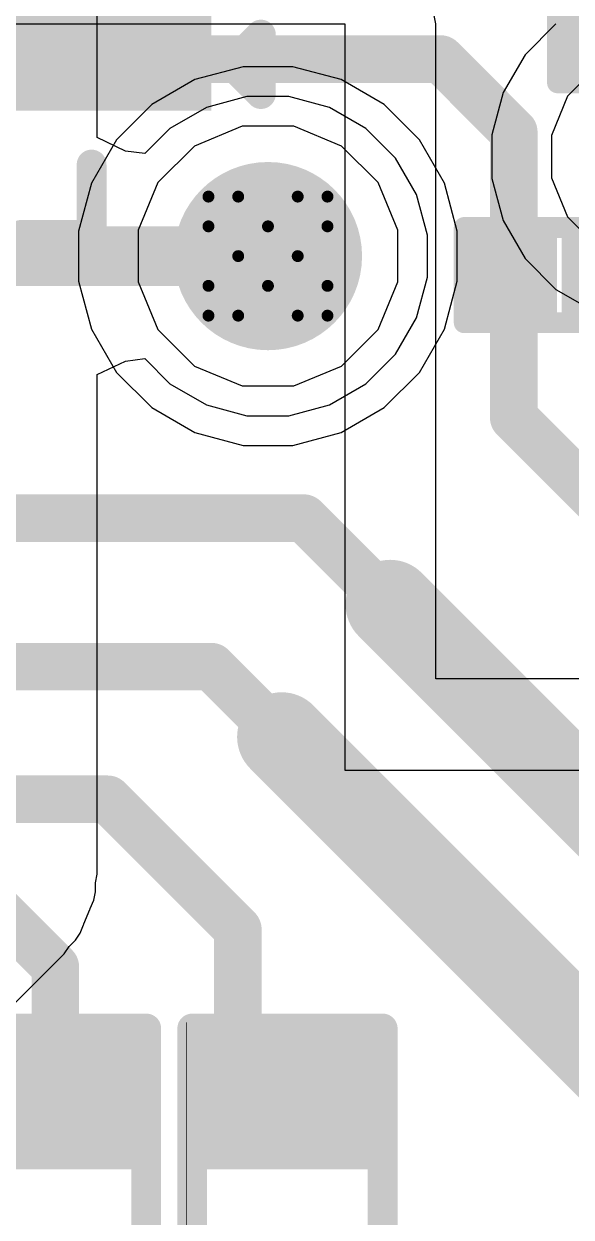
# Model space of a CAD drawing. Header units: inches. Extents: x 0 to 5379, y 0 to 5429.
# Drawn here: x 236.2 to 238.54, y 123.95 to 129.04 of the extents above; entities that cross this region are included whole.
import ezdxf

# ---------------------------------------------------------------- set-up
doc = ezdxf.new("R2010")
doc.units = ezdxf.units.IN
for name, color, linetype in [('Bottom Layer', 5, 'Continuous'), ('Bottom Solder', 6, 'Continuous'), ('Drill Drawing', 1, 'Continuous'), ('GND01', 16, 'Continuous'), ('GND02', 76, 'Continuous'), ('PWR', 156, 'Continuous'), ('SIG 01', 90, 'Continuous'), ('Top Layer', 1, 'Continuous'), ('Top Overlay', 2, 'Continuous'), ('Top Paste', 8, 'Continuous'), ('Top Solder', 216, 'Continuous'), ('Via Holes', 16, 'Continuous')]:
    doc.layers.add(name, color=color, linetype=linetype)

# ---------------------------------------------------------------- blocks, each defined once
blk = doc.blocks.new('64_VFQFPN_9X9_142')
at = {"layer": 'Top Layer'}
blk.add_hatch(color=1, dxfattribs=at).paths.add_polyline_path([(-4.93, 3.9), (-4.07, 3.9), (-4.07, 3.6), (-4.93, 3.6)])
at = {"layer": 'Top Paste'}
blk.add_hatch(color=8, dxfattribs=at).paths.add_polyline_path([(-4.93, 3.9), (-4.07, 3.9), (-4.07, 3.6), (-4.93, 3.6)])
at = {"layer": 'Top Solder'}
blk.add_hatch(color=216, dxfattribs=at).paths.add_polyline_path([(-5, 3.97), (-4, 3.97), (-4, 3.53), (-5, 3.53)])
at = {"layer": 'Top Overlay'}
for points in [[(-4.4888, 4.5, 0.127, 0.127, 0), (-4.4888, 4.2, 0.127, 0.127, 0)], [(-4.1888, 4.5, 0.127, 0.127, 0), (-4.4888, 4.5, 0.127, 0.127, 0)], [(-5.0842, 3.7724, 0.127, 0.127, 0), (-5.2112, 3.8994, 0.127, 0.127, 0)], [(-5.2112, 3.8994, 0.127, 0.127, 0), (-5.2112, 3.6454, 0.127, 0.127, 0)], [(-5.0842, 3.7724, 0.127, 0.127, 0), (-5.2112, 3.6454, 0.127, 0.127, 0)]]:
    blk.add_lwpolyline(points, format="xyseb", dxfattribs=at)
for points in [[(-4.5205, 4.5, 0.0635, 0.0635, 1), (-4.457, 4.5, 0.0635, 0.0635, 1)], [(-4.5205, 4.5, 0.0635, 0.0635, 1), (-4.457, 4.5, 0.0635, 0.0635, 1)], [(-4.2205, 4.5, 0.0635, 0.0635, 1), (-4.157, 4.5, 0.0635, 0.0635, 1)], [(-4.5205, 4.2, 0.0635, 0.0635, 1), (-4.457, 4.2, 0.0635, 0.0635, 1)], [(-5.2429, 3.8994, 0.0635, 0.0635, 1), (-5.1794, 3.8994, 0.0635, 0.0635, 1)], [(-5.2429, 3.8994, 0.0635, 0.0635, 1), (-5.1794, 3.8994, 0.0635, 0.0635, 1)], [(-5.1159, 3.7724, 0.0635, 0.0635, 1), (-5.0524, 3.7724, 0.0635, 0.0635, 1)], [(-5.1159, 3.7724, 0.0635, 0.0635, 1), (-5.0524, 3.7724, 0.0635, 0.0635, 1)], [(-5.2429, 3.6454, 0.0635, 0.0635, 1), (-5.1794, 3.6454, 0.0635, 0.0635, 1)], [(-5.2429, 3.6454, 0.0635, 0.0635, 1), (-5.1794, 3.6454, 0.0635, 0.0635, 1)]]:
    blk.add_lwpolyline(points, format="xyseb", close=True, dxfattribs=at)
blk = doc.blocks.new('R___0402_431')
at = {"layer": 'Top Layer'}
for points in [[(-0.6985, -0.3175), (-0.6985, 0.3175), (-0.2413, 0.3175), (-0.2413, -0.3175)], [(0.2413, -0.3175), (0.2413, 0.3175), (0.6985, 0.3175), (0.6985, -0.3175)]]:
    blk.add_hatch(color=1, dxfattribs=at).paths.add_polyline_path(points)
at = {"layer": 'Top Paste'}
for points in [[(-0.6985, -0.3175), (-0.6985, 0.3175), (-0.2413, 0.3175), (-0.2413, -0.3175)], [(0.2413, -0.3175), (0.2413, 0.3175), (0.6985, 0.3175), (0.6985, -0.3175)]]:
    blk.add_hatch(color=8, dxfattribs=at).paths.add_polyline_path(points)
at = {"layer": 'Top Solder'}
for points in [[(-0.7535, -0.3725), (-0.7535, 0.3725), (-0.1863, 0.3725), (-0.1863, -0.3725)], [(0.1863, -0.3725), (0.1863, 0.3725), (0.7535, 0.3725), (0.7535, -0.3725)]]:
    blk.add_hatch(color=216, dxfattribs=at).paths.add_polyline_path(points)
at = {"layer": 'Top Overlay'}
for points in [[(-0.7874, -0.4064, 0.127, 0.127, 0), (-0.7874, 0.4064, 0.127, 0.127, 0)], [(0.7874, 0.4064, 0.127, 0.127, 0), (-0.7874, 0.4064, 0.127, 0.127, 0)], [(0.7874, -0.4064, 0.127, 0.127, 0), (0.7874, 0.4064, 0.127, 0.127, 0)], [(0.7874, -0.4064, 0.127, 0.127, 0), (-0.7874, -0.4064, 0.127, 0.127, 0)], [(0.8128, -0.4318, 0.00323, 0.00323, 0), (-0.8128, -0.4318, 0.00323, 0.00323, 0)]]:
    blk.add_lwpolyline(points, format="xyseb", dxfattribs=at)
for points in [[(-0.8191, 0.4064, 0.0635, 0.0635, 1), (-0.7556, 0.4064, 0.0635, 0.0635, 1)], [(-0.8191, 0.4064, 0.0635, 0.0635, 1), (-0.7556, 0.4064, 0.0635, 0.0635, 1)], [(0.7556, 0.4064, 0.0635, 0.0635, 1), (0.8191, 0.4064, 0.0635, 0.0635, 1)], [(0.7556, 0.4064, 0.0635, 0.0635, 1), (0.8191, 0.4064, 0.0635, 0.0635, 1)], [(-0.8191, -0.4064, 0.0635, 0.0635, 1), (-0.7556, -0.4064, 0.0635, 0.0635, 1)], [(-0.8191, -0.4064, 0.0635, 0.0635, 1), (-0.7556, -0.4064, 0.0635, 0.0635, 1)], [(0.7556, -0.4064, 0.0635, 0.0635, 1), (0.8191, -0.4064, 0.0635, 0.0635, 1)], [(0.7556, -0.4064, 0.0635, 0.0635, 1), (0.8191, -0.4064, 0.0635, 0.0635, 1)], [(-0.8136, -0.4318, 0.00161, 0.00161, 1), (-0.812, -0.4318, 0.00161, 0.00161, 1)], [(0.812, -0.4318, 0.00161, 0.00161, 1), (0.8136, -0.4318, 0.00161, 0.00161, 1)]]:
    blk.add_lwpolyline(points, format="xyseb", close=True, dxfattribs=at)
blk = doc.blocks.new('R___0402_432')
at = {"layer": 'Top Layer'}
for points in [[(-0.6985, -0.3175), (-0.6985, 0.3175), (-0.2413, 0.3175), (-0.2413, -0.3175)], [(0.2413, -0.3175), (0.2413, 0.3175), (0.6985, 0.3175), (0.6985, -0.3175)]]:
    blk.add_hatch(color=1, dxfattribs=at).paths.add_polyline_path(points)
at = {"layer": 'Top Paste'}
for points in [[(-0.6985, -0.3175), (-0.6985, 0.3175), (-0.2413, 0.3175), (-0.2413, -0.3175)], [(0.2413, -0.3175), (0.2413, 0.3175), (0.6985, 0.3175), (0.6985, -0.3175)]]:
    blk.add_hatch(color=8, dxfattribs=at).paths.add_polyline_path(points)
at = {"layer": 'Top Solder'}
for points in [[(-0.7535, -0.3725), (-0.7535, 0.3725), (-0.1863, 0.3725), (-0.1863, -0.3725)], [(0.1863, -0.3725), (0.1863, 0.3725), (0.7535, 0.3725), (0.7535, -0.3725)]]:
    blk.add_hatch(color=216, dxfattribs=at).paths.add_polyline_path(points)
at = {"layer": 'Top Overlay'}
for points in [[(-0.7874, -0.4064, 0.127, 0.127, 0), (-0.7874, 0.4064, 0.127, 0.127, 0)], [(0.7874, 0.4064, 0.127, 0.127, 0), (-0.7874, 0.4064, 0.127, 0.127, 0)], [(0.7874, -0.4064, 0.127, 0.127, 0), (0.7874, 0.4064, 0.127, 0.127, 0)], [(0.7874, -0.4064, 0.127, 0.127, 0), (-0.7874, -0.4064, 0.127, 0.127, 0)], [(0.8128, -0.4318, 0.00323, 0.00323, 0), (-0.8128, -0.4318, 0.00323, 0.00323, 0)]]:
    blk.add_lwpolyline(points, format="xyseb", dxfattribs=at)
for points in [[(-0.8191, 0.4064, 0.0635, 0.0635, 1), (-0.7556, 0.4064, 0.0635, 0.0635, 1)], [(-0.8191, 0.4064, 0.0635, 0.0635, 1), (-0.7556, 0.4064, 0.0635, 0.0635, 1)], [(0.7556, 0.4064, 0.0635, 0.0635, 1), (0.8191, 0.4064, 0.0635, 0.0635, 1)], [(0.7556, 0.4064, 0.0635, 0.0635, 1), (0.8191, 0.4064, 0.0635, 0.0635, 1)], [(-0.8191, -0.4064, 0.0635, 0.0635, 1), (-0.7556, -0.4064, 0.0635, 0.0635, 1)], [(-0.8191, -0.4064, 0.0635, 0.0635, 1), (-0.7556, -0.4064, 0.0635, 0.0635, 1)], [(0.7556, -0.4064, 0.0635, 0.0635, 1), (0.8191, -0.4064, 0.0635, 0.0635, 1)], [(0.7556, -0.4064, 0.0635, 0.0635, 1), (0.8191, -0.4064, 0.0635, 0.0635, 1)], [(-0.8136, -0.4318, 0.00161, 0.00161, 1), (-0.812, -0.4318, 0.00161, 0.00161, 1)], [(0.812, -0.4318, 0.00161, 0.00161, 1), (0.8136, -0.4318, 0.00161, 0.00161, 1)]]:
    blk.add_lwpolyline(points, format="xyseb", close=True, dxfattribs=at)
blk = doc.blocks.new('DFN_2_0_3_0_6__867')
at = {"layer": 'Top Layer'}
for points in [[(-0.33, -0.13), (-0.33, 0.13), (-0.06, 0.13), (-0.06, -0.13)], [(0.06, -0.13), (0.06, 0.13), (0.33, 0.13), (0.33, -0.13)]]:
    blk.add_hatch(color=1, dxfattribs=at).paths.add_polyline_path(points)
at = {"layer": 'Top Paste'}
for points in [[(-0.33, -0.13), (-0.33, 0.13), (-0.06, 0.13), (-0.06, -0.13)], [(0.06, -0.13), (0.06, 0.13), (0.33, 0.13), (0.33, -0.13)]]:
    blk.add_hatch(color=8, dxfattribs=at).paths.add_polyline_path(points)
at = {"layer": 'Top Solder'}
for points in [[(-0.38, -0.18), (-0.38, 0.18), (-0.01, 0.18), (-0.01, -0.18)], [(0.01, -0.18), (0.01, 0.18), (0.38, 0.18), (0.38, -0.18)]]:
    blk.add_hatch(color=216, dxfattribs=at).paths.add_polyline_path(points)
at = {"layer": 'Top Overlay'}
for points in [[(-0.4064, 0.2032, 0.0889, 0.0889, 0), (-0.4064, -0.2032, 0.0889, 0.0889, 0)], [(-0.4064, 0.2032, 0.0889, 0.0889, 0), (0.4064, 0.2032, 0.0889, 0.0889, 0)], [(0.4064, 0.2032, 0.0889, 0.0889, 0), (0.4064, -0.2032, 0.0889, 0.0889, 0)], [(-0.4064, -0.2032, 0.0889, 0.0889, 0), (0.4064, -0.2032, 0.0889, 0.0889, 0)]]:
    blk.add_lwpolyline(points, format="xyseb", dxfattribs=at)
for points in [[(-0.4286, 0.2032, 0.0445, 0.0445, 1), (-0.3842, 0.2032, 0.0445, 0.0445, 1)], [(-0.4286, 0.2032, 0.0445, 0.0445, 1), (-0.3842, 0.2032, 0.0445, 0.0445, 1)], [(0.3842, 0.2032, 0.0445, 0.0445, 1), (0.4286, 0.2032, 0.0445, 0.0445, 1)], [(0.3842, 0.2032, 0.0445, 0.0445, 1), (0.4286, 0.2032, 0.0445, 0.0445, 1)], [(-0.4286, -0.2032, 0.0445, 0.0445, 1), (-0.3842, -0.2032, 0.0445, 0.0445, 1)], [(-0.4286, -0.2032, 0.0445, 0.0445, 1), (-0.3842, -0.2032, 0.0445, 0.0445, 1)], [(0.3842, -0.2032, 0.0445, 0.0445, 1), (0.4286, -0.2032, 0.0445, 0.0445, 1)], [(0.3842, -0.2032, 0.0445, 0.0445, 1), (0.4286, -0.2032, 0.0445, 0.0445, 1)]]:
    blk.add_lwpolyline(points, format="xyseb", close=True, dxfattribs=at)
blk = doc.blocks.new('DFN_2_0_3_0_6__868')
at = {"layer": 'Top Layer'}
for points in [[(-0.33, -0.13), (-0.33, 0.13), (-0.06, 0.13), (-0.06, -0.13)], [(0.06, -0.13), (0.06, 0.13), (0.33, 0.13), (0.33, -0.13)]]:
    blk.add_hatch(color=1, dxfattribs=at).paths.add_polyline_path(points)
at = {"layer": 'Top Paste'}
for points in [[(-0.33, -0.13), (-0.33, 0.13), (-0.06, 0.13), (-0.06, -0.13)], [(0.06, -0.13), (0.06, 0.13), (0.33, 0.13), (0.33, -0.13)]]:
    blk.add_hatch(color=8, dxfattribs=at).paths.add_polyline_path(points)
at = {"layer": 'Top Solder'}
for points in [[(-0.38, -0.18), (-0.38, 0.18), (-0.01, 0.18), (-0.01, -0.18)], [(0.01, -0.18), (0.01, 0.18), (0.38, 0.18), (0.38, -0.18)]]:
    blk.add_hatch(color=216, dxfattribs=at).paths.add_polyline_path(points)
at = {"layer": 'Top Overlay'}
for points in [[(-0.4064, 0.2032, 0.0889, 0.0889, 0), (-0.4064, -0.2032, 0.0889, 0.0889, 0)], [(0.4064, 0.2032, 0.0889, 0.0889, 0), (-0.4064, 0.2032, 0.0889, 0.0889, 0)], [(0.4064, 0.2032, 0.0889, 0.0889, 0), (0.4064, -0.2032, 0.0889, 0.0889, 0)], [(0.4064, -0.2032, 0.0889, 0.0889, 0), (-0.4064, -0.2032, 0.0889, 0.0889, 0)]]:
    blk.add_lwpolyline(points, format="xyseb", dxfattribs=at)
for points in [[(-0.4286, 0.2032, 0.0445, 0.0445, 1), (-0.3842, 0.2032, 0.0445, 0.0445, 1)], [(-0.4286, 0.2032, 0.0445, 0.0445, 1), (-0.3842, 0.2032, 0.0445, 0.0445, 1)], [(0.3842, 0.2032, 0.0445, 0.0445, 1), (0.4286, 0.2032, 0.0445, 0.0445, 1)], [(0.3842, 0.2032, 0.0445, 0.0445, 1), (0.4286, 0.2032, 0.0445, 0.0445, 1)], [(-0.4286, -0.2032, 0.0445, 0.0445, 1), (-0.3842, -0.2032, 0.0445, 0.0445, 1)], [(-0.4286, -0.2032, 0.0445, 0.0445, 1), (-0.3842, -0.2032, 0.0445, 0.0445, 1)], [(0.3842, -0.2032, 0.0445, 0.0445, 1), (0.4286, -0.2032, 0.0445, 0.0445, 1)], [(0.3842, -0.2032, 0.0445, 0.0445, 1), (0.4286, -0.2032, 0.0445, 0.0445, 1)]]:
    blk.add_lwpolyline(points, format="xyseb", close=True, dxfattribs=at)

msp = doc.modelspace()

# ---------------------------------------------------------------- hatches: boundary and pattern name
at = {"layer": 'Bottom Layer'}
h = msp.add_hatch(color=5, dxfattribs=at)
edge = h.paths.add_edge_path()
edge.add_arc((237.2427, 128.052), 0.3, 0, 360)
at = {"layer": 'Bottom Solder'}
h = msp.add_hatch(color=6, dxfattribs=at)
edge = h.paths.add_edge_path()
edge.add_arc((237.2427, 128.052), 0.4016, 0, 360)
at = {"layer": 'GND01'}
h = msp.add_hatch(color=16, dxfattribs=at)
edge = h.paths.add_edge_path()
edge.add_arc((237.2427, 128.052), 0.3, 0, 360)
at = {"layer": 'GND02'}
h = msp.add_hatch(color=76, dxfattribs=at)
edge = h.paths.add_edge_path()
edge.add_arc((237.2427, 128.052), 0.3, 0, 360)
at = {"layer": 'PWR'}
h = msp.add_hatch(color=156, dxfattribs=at)
edge = h.paths.add_edge_path()
edge.add_arc((237.2427, 128.052), 0.3, 0, 360)
at = {"layer": 'SIG 01'}
h = msp.add_hatch(color=90, dxfattribs=at)
edge = h.paths.add_edge_path()
edge.add_arc((237.2427, 128.052), 0.3, 0, 360)
at = {"layer": 'Top Layer'}
h = msp.add_hatch(color=1, dxfattribs=at)
edge = h.paths.add_edge_path()
edge.add_arc((237.2427, 128.052), 0.3, 0, 360)
at = {"layer": 'Top Solder'}
h = msp.add_hatch(color=216, dxfattribs=at)
edge = h.paths.add_edge_path()
edge.add_arc((237.2427, 128.052), 0.4016, 0, 360)
at = {"layer": 'Via Holes'}
h = msp.add_hatch(color=7, dxfattribs=at)
edge = h.paths.add_edge_path()
edge.add_arc((237.2427, 128.052), 0.15, 0, 360)

# ---------------------------------------------------------------- linework, layer by layer
at = {"layer": 'Bottom Layer'}
for p, q in [((238.4716, 129.0433), (238.3398, 128.9115)), ((238.3398, 128.9115), (238.2466, 128.75)), ((237.1363, 128.86), (236.9308, 128.805)), ((237.3491, 128.86), (237.1363, 128.86)), ((237.5546, 128.805), (237.3491, 128.86)), ((236.9308, 128.805), (236.7466, 128.6986)), ((237.7388, 128.6986), (237.5546, 128.805)), ((238.2466, 128.75), (238.1983, 128.57)), ((236.7466, 128.6986), (236.5961, 128.5481)), ((237.8892, 128.5481), (237.7388, 128.6986)), ((236.5961, 128.5481), (236.4897, 128.3639)), ((237.9956, 128.3639), (237.8892, 128.5481)), ((238.1983, 128.57), (238.1983, 128.3835)), ((238.1983, 128.3835), (238.2466, 128.2035)), ((236.4897, 128.3639), (236.4347, 128.1584)), ((238.0507, 128.1584), (237.9956, 128.3639)), ((238.2466, 128.2035), (238.3398, 128.042)), ((236.4347, 128.1584), (236.4347, 127.9456)), ((238.0507, 127.9456), (238.0507, 128.1584)), ((238.3398, 128.042), (238.4716, 127.9102)), ((236.4347, 127.9456), (236.4897, 127.7401)), ((237.9956, 127.7401), (238.0507, 127.9456)), ((238.4716, 127.9102), (238.6331, 127.817)), ((236.4897, 127.7401), (236.5961, 127.5559)), ((237.8892, 127.5559), (237.9956, 127.7401)), ((236.5961, 127.5559), (236.7466, 127.4055)), ((237.7388, 127.4055), (237.8892, 127.5559)), ((236.7466, 127.4055), (236.9308, 127.2991)), ((237.5546, 127.2991), (237.7388, 127.4055)), ((236.9308, 127.2991), (237.1363, 127.244)), ((237.3491, 127.244), (237.5546, 127.2991)), ((237.1363, 127.244), (237.3491, 127.244))]:
    msp.add_line(p, q, dxfattribs=at)
at = {"layer": 'Drill Drawing'}
for points in [[(236.9887, 128.179, 0.0508, 0.0508, 0), (236.9887, 128.306, 0.0508, 0.0508, 0)], [(236.9887, 128.306, 0.0508, 0.0508, 0), (237.1157, 128.306, 0.0508, 0.0508, 0)], [(237.1157, 128.306, 0.0508, 0.0508, 0), (237.2427, 128.179, 0.0508, 0.0508, 0)], [(237.2427, 128.179, 0.0508, 0.0508, 0), (237.3697, 128.306, 0.0508, 0.0508, 0)], [(237.3697, 128.306, 0.0508, 0.0508, 0), (237.4967, 128.306, 0.0508, 0.0508, 0)], [(237.4967, 128.179, 0.0508, 0.0508, 0), (237.4967, 128.306, 0.0508, 0.0508, 0)], [(236.9887, 128.179, 0.0508, 0.0508, 0), (237.1157, 128.052, 0.0508, 0.0508, 0)], [(237.3697, 128.052, 0.0508, 0.0508, 0), (237.4967, 128.179, 0.0508, 0.0508, 0)], [(236.9887, 127.925, 0.0508, 0.0508, 0), (237.1157, 128.052, 0.0508, 0.0508, 0)], [(237.3697, 128.052, 0.0508, 0.0508, 0), (237.4967, 127.925, 0.0508, 0.0508, 0)], [(236.9887, 127.798, 0.0508, 0.0508, 0), (236.9887, 127.925, 0.0508, 0.0508, 0)], [(237.1157, 127.798, 0.0508, 0.0508, 0), (237.2427, 127.925, 0.0508, 0.0508, 0)], [(237.2427, 127.925, 0.0508, 0.0508, 0), (237.3697, 127.798, 0.0508, 0.0508, 0)], [(237.4967, 127.798, 0.0508, 0.0508, 0), (237.4967, 127.925, 0.0508, 0.0508, 0)], [(236.9887, 127.798, 0.0508, 0.0508, 0), (237.1157, 127.798, 0.0508, 0.0508, 0)], [(237.3697, 127.798, 0.0508, 0.0508, 0), (237.4967, 127.798, 0.0508, 0.0508, 0)]]:
    msp.add_lwpolyline(points, format="xyseb", dxfattribs=at)
for points in [[(236.976, 128.306, 0.0254, 0.0254, 1), (237.0014, 128.306, 0.0254, 0.0254, 1)], [(236.976, 128.306, 0.0254, 0.0254, 1), (237.0014, 128.306, 0.0254, 0.0254, 1)], [(237.103, 128.306, 0.0254, 0.0254, 1), (237.1284, 128.306, 0.0254, 0.0254, 1)], [(237.103, 128.306, 0.0254, 0.0254, 1), (237.1284, 128.306, 0.0254, 0.0254, 1)], [(237.357, 128.306, 0.0254, 0.0254, 1), (237.3824, 128.306, 0.0254, 0.0254, 1)], [(237.357, 128.306, 0.0254, 0.0254, 1), (237.3824, 128.306, 0.0254, 0.0254, 1)], [(237.484, 128.306, 0.0254, 0.0254, 1), (237.5094, 128.306, 0.0254, 0.0254, 1)], [(237.484, 128.306, 0.0254, 0.0254, 1), (237.5094, 128.306, 0.0254, 0.0254, 1)], [(236.976, 128.179, 0.0254, 0.0254, 1), (237.0014, 128.179, 0.0254, 0.0254, 1)], [(236.976, 128.179, 0.0254, 0.0254, 1), (237.0014, 128.179, 0.0254, 0.0254, 1)], [(237.23, 128.179, 0.0254, 0.0254, 1), (237.2554, 128.179, 0.0254, 0.0254, 1)], [(237.23, 128.179, 0.0254, 0.0254, 1), (237.2554, 128.179, 0.0254, 0.0254, 1)], [(237.484, 128.179, 0.0254, 0.0254, 1), (237.5094, 128.179, 0.0254, 0.0254, 1)], [(237.484, 128.179, 0.0254, 0.0254, 1), (237.5094, 128.179, 0.0254, 0.0254, 1)], [(237.103, 128.052, 0.0254, 0.0254, 1), (237.1284, 128.052, 0.0254, 0.0254, 1)], [(237.103, 128.052, 0.0254, 0.0254, 1), (237.1284, 128.052, 0.0254, 0.0254, 1)], [(237.357, 128.052, 0.0254, 0.0254, 1), (237.3824, 128.052, 0.0254, 0.0254, 1)], [(237.357, 128.052, 0.0254, 0.0254, 1), (237.3824, 128.052, 0.0254, 0.0254, 1)], [(236.976, 127.925, 0.0254, 0.0254, 1), (237.0014, 127.925, 0.0254, 0.0254, 1)], [(236.976, 127.925, 0.0254, 0.0254, 1), (237.0014, 127.925, 0.0254, 0.0254, 1)], [(237.23, 127.925, 0.0254, 0.0254, 1), (237.2554, 127.925, 0.0254, 0.0254, 1)], [(237.23, 127.925, 0.0254, 0.0254, 1), (237.2554, 127.925, 0.0254, 0.0254, 1)], [(237.484, 127.925, 0.0254, 0.0254, 1), (237.5094, 127.925, 0.0254, 0.0254, 1)], [(237.484, 127.925, 0.0254, 0.0254, 1), (237.5094, 127.925, 0.0254, 0.0254, 1)], [(236.976, 127.798, 0.0254, 0.0254, 1), (237.0014, 127.798, 0.0254, 0.0254, 1)], [(236.976, 127.798, 0.0254, 0.0254, 1), (237.0014, 127.798, 0.0254, 0.0254, 1)], [(237.103, 127.798, 0.0254, 0.0254, 1), (237.1284, 127.798, 0.0254, 0.0254, 1)], [(237.103, 127.798, 0.0254, 0.0254, 1), (237.1284, 127.798, 0.0254, 0.0254, 1)], [(237.357, 127.798, 0.0254, 0.0254, 1), (237.3824, 127.798, 0.0254, 0.0254, 1)], [(237.357, 127.798, 0.0254, 0.0254, 1), (237.3824, 127.798, 0.0254, 0.0254, 1)], [(237.484, 127.798, 0.0254, 0.0254, 1), (237.5094, 127.798, 0.0254, 0.0254, 1)], [(237.484, 127.798, 0.0254, 0.0254, 1), (237.5094, 127.798, 0.0254, 0.0254, 1)]]:
    msp.add_lwpolyline(points, format="xyseb", close=True, dxfattribs=at)
at = {"layer": 'GND01'}
for p, q in [((237.1325, 128.606), (236.9289, 128.5217)), ((237.3529, 128.606), (237.1325, 128.606)), ((237.5565, 128.5217), (237.3529, 128.606)), ((236.9289, 128.5217), (236.773, 128.3658)), ((237.7123, 128.3658), (237.5565, 128.5217)), ((236.773, 128.3658), (236.6887, 128.1622)), ((237.7967, 128.1622), (237.7123, 128.3658)), ((236.6887, 128.1622), (236.6887, 127.9418)), ((237.7967, 127.9418), (237.7967, 128.1622)), ((236.6887, 127.9418), (236.773, 127.7382)), ((237.7123, 127.7382), (237.7967, 127.9418)), ((236.773, 127.7382), (236.9289, 127.5824)), ((237.5565, 127.5824), (237.7123, 127.7382)), ((236.9289, 127.5824), (237.1325, 127.498)), ((237.3529, 127.498), (237.5565, 127.5824)), ((237.1325, 127.498), (237.3529, 127.498))]:
    msp.add_line(p, q, dxfattribs=at)
at = {"layer": 'GND02'}
for p, q in [((237.1325, 128.606), (236.9289, 128.5217)), ((237.3529, 128.606), (237.1325, 128.606)), ((237.5565, 128.5217), (237.3529, 128.606)), ((236.9289, 128.5217), (236.773, 128.3658)), ((237.7123, 128.3658), (237.5565, 128.5217)), ((236.773, 128.3658), (236.6887, 128.1622)), ((237.7967, 128.1622), (237.7123, 128.3658)), ((236.6887, 128.1622), (236.6887, 127.9418)), ((237.7967, 127.9418), (237.7967, 128.1622)), ((236.6887, 127.9418), (236.773, 127.7382)), ((237.7123, 127.7382), (237.7967, 127.9418)), ((236.773, 127.7382), (236.9289, 127.5824)), ((237.5565, 127.5824), (237.7123, 127.7382)), ((236.9289, 127.5824), (237.1325, 127.498)), ((237.3529, 127.498), (237.5565, 127.5824)), ((237.1325, 127.498), (237.3529, 127.498))]:
    msp.add_line(p, q, dxfattribs=at)
at = {"layer": 'PWR'}
for p, q in [((237.9593, 129.0428), (237.9298, 129.1915)), ((235.5395, 129.0428), (237.5709, 129.0428)), ((237.5709, 129.0428), (237.5709, 125.858)), ((237.9593, 126.2486), (237.9593, 129.0428)), ((238.6492, 128.8616), (238.5215, 128.7339)), ((238.5215, 128.7339), (238.4523, 128.5671)), ((238.4523, 128.5671), (238.4523, 128.3864)), ((238.4523, 128.3864), (238.5215, 128.2196)), ((238.5215, 128.2196), (238.6492, 128.0919)), ((240.169, 126.2486), (237.9593, 126.2486)), ((237.5709, 125.858), (246.7795, 125.858))]:
    msp.add_line(p, q, dxfattribs=at)
at = {"layer": 'SIG 01'}
for p, q in [((236.5135, 128.5575), (236.5135, 129.2584)), ((237.153, 128.733), (236.9798, 128.6866)), ((237.3323, 128.733), (237.153, 128.733)), ((237.5055, 128.6866), (237.3323, 128.733)), ((236.9798, 128.6866), (236.8245, 128.597)), ((237.6608, 128.597), (237.5055, 128.6866)), ((236.8245, 128.597), (236.7167, 128.4892)), ((237.7876, 128.4702), (237.6608, 128.597)), ((236.6348, 128.5), (236.5135, 128.5575)), ((236.7167, 128.4892), (236.6348, 128.5)), ((237.8773, 128.3149), (237.7876, 128.4702)), ((237.9237, 128.1417), (237.8773, 128.3149)), ((237.9237, 127.9624), (237.9237, 128.1417)), ((237.8773, 127.7892), (237.9237, 127.9624)), ((237.7876, 127.6339), (237.8773, 127.7892)), ((236.6348, 127.604), (236.7167, 127.6149)), ((236.7167, 127.6149), (236.8245, 127.5071)), ((237.6608, 127.5071), (237.7876, 127.6339)), ((236.5135, 127.5465), (236.6348, 127.604)), ((236.5135, 125.4147), (236.5135, 127.5465)), ((236.8245, 127.5071), (236.9798, 127.4174)), ((237.5055, 127.4174), (237.6608, 127.5071)), ((236.9798, 127.4174), (237.153, 127.371)), ((237.3323, 127.371), (237.5055, 127.4174)), ((237.153, 127.371), (237.3323, 127.371)), ((236.5061, 125.3771), (236.5135, 125.4147)), ((236.5061, 125.3389), (236.5061, 125.3771)), ((236.499, 125.3035), (236.5061, 125.3389)), ((236.4573, 125.2029), (236.4827, 125.2642)), ((236.4827, 125.2642), (236.484, 125.266)), ((236.484, 125.266), (236.4844, 125.2682)), ((236.4844, 125.2682), (236.499, 125.3035)), ((236.421, 125.1335), (236.441, 125.1635)), ((236.441, 125.1635), (236.4557, 125.1989)), ((236.4557, 125.1989), (236.4569, 125.2007)), ((236.4569, 125.2007), (236.4573, 125.2029)), ((236.394, 125.1065), (236.421, 125.1335)), ((234.5922, 123.2941), (236.3727, 125.0747)), ((236.3727, 125.0747), (236.394, 125.1065))]:
    msp.add_line(p, q, dxfattribs=at)
at = {"layer": 'Top Layer'}
for points in [[(236.5013, 128.8928, 0.2032, 0.2032, 0), (237.9801, 128.8928, 0.2032, 0.2032, 0)], [(237.9801, 128.8928, 0.2032, 0.2032, 0), (238.2917, 128.5812, 0.2032, 0.2032, 0)], [(238.2917, 127.971, 0.2032, 0.2032, 0), (238.2917, 128.5812, 0.2032, 0.2032, 0)], [(235.8037, 128.052, 0.254, 0.254, 0), (237.2427, 128.052, 0.254, 0.254, 0)], [(238.2917, 127.3627, 0.2032, 0.2032, 0), (238.2917, 127.971, 0.2032, 0.2032, 0)], [(238.2917, 127.3627, 0.2032, 0.2032, 0), (238.8536, 126.8008, 0.2032, 0.2032, 0)], [(235.7394, 126.9337, 0.2032, 0.2032, 0), (237.3962, 126.9337, 0.2032, 0.2032, 0)], [(237.3962, 126.9337, 0.2032, 0.2032, 0), (237.7643, 126.5655, 0.2032, 0.2032, 0)], [(237.7643, 126.5655, 0.381, 0.381, 0), (238.8686, 125.4612, 0.381, 0.381, 0)], [(235.4599, 126.3, 0.2032, 0.2032, 0), (237.0016, 126.3, 0.2032, 0.2032, 0)], [(237.0016, 126.3, 0.2032, 0.2032, 0), (237.3014, 126.0002, 0.2032, 0.2032, 0)], [(237.3014, 126.0002, 0.381, 0.381, 0), (239.1551, 124.1465, 0.381, 0.381, 0)], [(235.2927, 125.7341, 0.2032, 0.2032, 0), (236.559, 125.7341, 0.2032, 0.2032, 0)], [(236.559, 125.7341, 0.2032, 0.2032, 0), (237.114, 125.1791, 0.2032, 0.2032, 0)], [(236.0888, 125.265, 0.2032, 0.2032, 0), (236.3351, 125.0187, 0.2032, 0.2032, 0)], [(237.114, 124.5656, 0.2032, 0.2032, 0), (237.114, 125.1791, 0.2032, 0.2032, 0)], [(236.3351, 124.4649, 0.2032, 0.2032, 0), (236.3351, 125.0187, 0.2032, 0.2032, 0)], [(237.114, 124.5656, 0.2032, 0.2032, 0), (237.241, 124.4386, 0.2032, 0.2032, 0)], [(236.3088, 124.4386, 0.2032, 0.2032, 0), (236.3351, 124.4649, 0.2032, 0.2032, 0)], [(237.241, 124.4386, 0.2032, 0.2032, 0), (237.3179, 124.4386, 0.2032, 0.2032, 0)]]:
    msp.add_lwpolyline(points, format="xyseb", dxfattribs=at)
for points in [[(236.4505, 128.8928, 0.1016, 0.1016, 1), (236.5521, 128.8928, 0.1016, 0.1016, 1)], [(237.9293, 128.8928, 0.1016, 0.1016, 1), (238.0309, 128.8928, 0.1016, 0.1016, 1)], [(237.9293, 128.8928, 0.1016, 0.1016, 1), (238.0309, 128.8928, 0.1016, 0.1016, 1)], [(238.2409, 128.5812, 0.1016, 0.1016, 1), (238.3425, 128.5812, 0.1016, 0.1016, 1)], [(238.2409, 128.5812, 0.1016, 0.1016, 1), (238.3425, 128.5812, 0.1016, 0.1016, 1)], [(237.1792, 128.052, 0.127, 0.127, 1), (237.3062, 128.052, 0.127, 0.127, 1)], [(238.2409, 127.971, 0.1016, 0.1016, 1), (238.3425, 127.971, 0.1016, 0.1016, 1)], [(238.2409, 127.971, 0.1016, 0.1016, 1), (238.3425, 127.971, 0.1016, 0.1016, 1)], [(238.2409, 127.3627, 0.1016, 0.1016, 1), (238.3425, 127.3627, 0.1016, 0.1016, 1)], [(238.2409, 127.3627, 0.1016, 0.1016, 1), (238.3425, 127.3627, 0.1016, 0.1016, 1)], [(237.3454, 126.9337, 0.1016, 0.1016, 1), (237.447, 126.9337, 0.1016, 0.1016, 1)], [(237.3454, 126.9337, 0.1016, 0.1016, 1), (237.447, 126.9337, 0.1016, 0.1016, 1)], [(237.669, 126.5655, 0.1905, 0.1905, 1), (237.8595, 126.5655, 0.1905, 0.1905, 1)], [(237.7135, 126.5655, 0.1016, 0.1016, 1), (237.8151, 126.5655, 0.1016, 0.1016, 1)], [(236.9508, 126.3, 0.1016, 0.1016, 1), (237.0524, 126.3, 0.1016, 0.1016, 1)], [(236.9508, 126.3, 0.1016, 0.1016, 1), (237.0524, 126.3, 0.1016, 0.1016, 1)], [(237.2062, 126.0002, 0.1905, 0.1905, 1), (237.3967, 126.0002, 0.1905, 0.1905, 1)], [(237.2506, 126.0002, 0.1016, 0.1016, 1), (237.3522, 126.0002, 0.1016, 0.1016, 1)], [(236.5082, 125.7341, 0.1016, 0.1016, 1), (236.6098, 125.7341, 0.1016, 0.1016, 1)], [(236.5082, 125.7341, 0.1016, 0.1016, 1), (236.6098, 125.7341, 0.1016, 0.1016, 1)], [(237.0632, 125.1791, 0.1016, 0.1016, 1), (237.1648, 125.1791, 0.1016, 0.1016, 1)], [(237.0632, 125.1791, 0.1016, 0.1016, 1), (237.1648, 125.1791, 0.1016, 0.1016, 1)], [(236.2843, 125.0187, 0.1016, 0.1016, 1), (236.3859, 125.0187, 0.1016, 0.1016, 1)], [(236.2843, 125.0187, 0.1016, 0.1016, 1), (236.3859, 125.0187, 0.1016, 0.1016, 1)], [(237.0632, 124.5656, 0.1016, 0.1016, 1), (237.1648, 124.5656, 0.1016, 0.1016, 1)], [(237.0632, 124.5656, 0.1016, 0.1016, 1), (237.1648, 124.5656, 0.1016, 0.1016, 1)], [(236.2843, 124.4649, 0.1016, 0.1016, 1), (236.3859, 124.4649, 0.1016, 0.1016, 1)], [(236.2843, 124.4649, 0.1016, 0.1016, 1), (236.3859, 124.4649, 0.1016, 0.1016, 1)], [(236.258, 124.4386, 0.1016, 0.1016, 1), (236.3596, 124.4386, 0.1016, 0.1016, 1)], [(237.1902, 124.4386, 0.1016, 0.1016, 1), (237.2918, 124.4386, 0.1016, 0.1016, 1)], [(237.1902, 124.4386, 0.1016, 0.1016, 1), (237.2918, 124.4386, 0.1016, 0.1016, 1)], [(237.2671, 124.4386, 0.1016, 0.1016, 1), (237.3687, 124.4386, 0.1016, 0.1016, 1)]]:
    msp.add_lwpolyline(points, format="xyseb", close=True, dxfattribs=at)

# ---------------------------------------------------------------- block references
for name, p, rotation in [('64_VFQFPN_9X9_142', (232.0013, 132.6428), 180), ('DFN_2_0_3_0_6__867', (238.6817, 129.1978), 90), ('DFN_2_0_3_0_6__868', (238.4867, 127.971), 180), ('R___0402_432', (236.3168, 123.9687), 270), ('R___0402_431', (237.3259, 123.9687), 270)]:
    msp.add_blockref(name, p, dxfattribs=dict(rotation=rotation))

doc.saveas('drawing.dxf')
